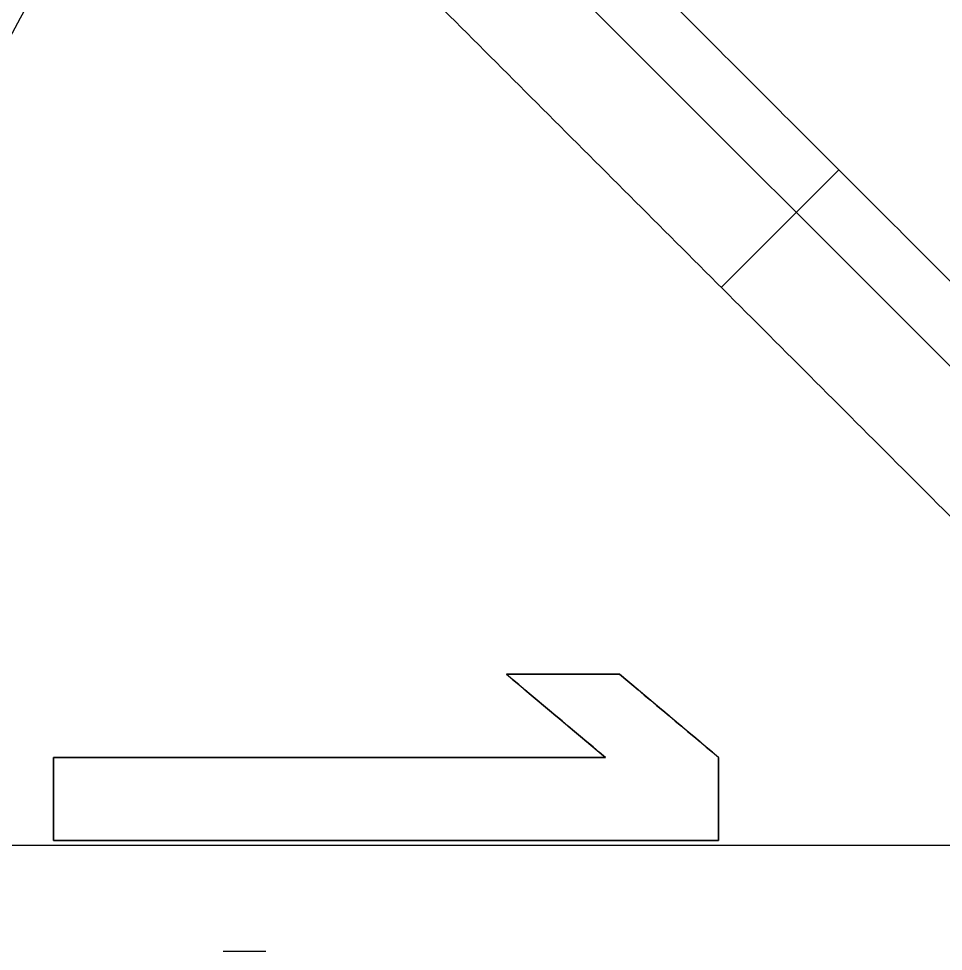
# Model space of a CAD drawing. Header units: centimetres. Extents: x -2.5 to 2.5, y -13.5 to 2.5.
# Drawn here: x -0.9105 to -0.6324, y 0.2167 to 0.4972 of the extents above; entities that cross this region are included whole.
import ezdxf

# ---------------------------------------------------------------- set-up
doc = ezdxf.new("R2010")
doc.units = ezdxf.units.CM
doc.layers.add('Default', color=7, linetype='Continuous', true_color=0x000000)

msp = doc.modelspace()

# ---------------------------------------------------------------- linework, layer by layer
at = {"layer": 'Default'}
for p, q in [((-0.44429, 0.20657, 3.01835), (-0.89509, 0.65736, 3.01835)), ((-0.66384, 0.45171, 3.00025), (-0.69919, 0.41635, 3.05025)), ((-0.76383, 0.3, 2.26097), (-0.73404, 0.275, 2.26097)), ((-0.72979, 0.3, 2.26021), (-0.76383, 0.3, 2.26021)), ((-0.74681, 0.3, 2.2342), (-0.74681, 0.3, 2.28644)), ((-0.7, 0.275, 2.27034), (-0.72979, 0.3, 2.27034)), ((-0.74894, 0.2875, 2.23499), (-0.74894, 0.2875, 2.28722)), ((-0.71489, 0.2875, 2.24444), (-0.71489, 0.2875, 2.29649)), ((-0.9, 0.275, 2.21638), (-0.9, 0.25, 2.21638)), ((-0.73404, 0.275, 2.2406), (-0.9, 0.275, 2.2406)), ((-0.81702, 0.275, 2.21599), (-0.81702, 0.275, 2.26859)), ((-0.7, 0.25, 2.27695), (-0.7, 0.275, 2.27695)), ((-0.9, 0.2625, 2.18986), (-0.9, 0.2625, 2.24298)), ((-0.7, 0.2625, 2.25103), (-0.7, 0.2625, 2.30295)), ((-0.88991, 0.25, 2.24762), (-0.71725, 0.25, 2.24762)), ((-0.8, 0.25, 2.22376), (-0.8, 0.25, 2.27621)), ((-1.93409, 0.2486, 3.25025), (1.93409, 0.2486, 3.25025))]:
    msp.add_line(p, q, dxfattribs=at)
for centre, radius, start, end in [((0, 0, -12.2), 2.49969, 90, 270), ((0, 0, -12), 2.15, 0, 180), ((0, 0, -12.2), 2.15, 0, 180), ((0, 0, -12.1), 2.15, 0, 180), ((0, 0, -11.7), 2.03297, 44.41991, 268.90014), ((0, 0, 2.2036), 2.00326, 58.72286, 180), ((0, 0, -3.2), 2, 90, 270), ((0, 0, 2.75025), 2, 0, 180), ((0, 0, 3.20025), 2, 360, 180), ((0, 0, 2.97525), 2, 0, 180), ((0, 0, 2.70025), 1.95, 0, 180), ((0, 0, 3.25025), 1.95, 0, 180), ((0, 0, 2.73315), 1.86542, 0, 180), ((0, 0, -12.2), 1.85, 0, 180), ((0, 0, -12.1), 1.85, 0, 180), ((0, 0, 2.3), 1.82, 0, 180), ((0, 0, 2.28), 1.8, 0, 180), ((0, 0, 2.19794), 1.8, 90, 180), ((0, 0, 2.04206), 1.8, 90, 180), ((0, 0, 1.4), 1.8, 0, 180), ((0, 0, 1.625), 1.775, 90, 270), ((0, 0, 2.2181), 1.775, 90, 270), ((0, 0, 1.77155), 1.775, 90, 270), ((0, 0, 2.2306), 1.775, 90.46839, 270), ((0, 0, -11.7), 1.70861, 55.00316, 268.5991), ((0, 0, -11.7), 1.70861, 55.00316, 268.5991), ((0, 0, -3.2), 1.7, 90, 270), ((0, 0, -12.2), 1.7, 44.99923, 180), ((0, 0, -11.94995), 1.7, 44.99923, 180), ((0, 0, 1.9431), 1.695, 90, 270), ((0, 0, 2.1931), 1.695, 90, 270), ((0, 0, 1.9681), 1.67, 90, 270), ((0, 0, -2.3), 1.6, 304.77777, 235.22229), ((0, 0, -2.85), 1.6, 90, 270), ((0, 0, 1.4), 1.59274, 0, 180), ((0, 0, 1.3), 1.535, 0, 180), ((0, 0, 0.95), 1.535, 0, 180), ((0, 0, 1.6), 1.575, 110.33291, 69.66709), ((0, 0, 0.5), 1.46984, 90, 270), ((0, 0, -2.35), 1.45, 0, 180), ((0, 0, 0.865), 1.45, 0, 180), ((0, 0, 0.50199), 1.45, 90, 180), ((0, 0, 1.4), 1.525, 112.09718, 67.90282), ((0, 0, -2.445), 1.355, 0, 180), ((0, 0, 1.4), 1.3, 118.44817, 61.55183), ((0, 0, 1.425), 1.275, 118.44817, 61.55183), ((0, 0, 2.03806), 1.275, 118.44817, 269.63966), ((0, 0, 1.73153), 1.275, 118.44817, 61.55183), ((0, 0, 2.14311), 1.18149, 118.72297, 61.27703), ((0, 0, 2.0975), 1.03701, 123.79699, 56.20301)]:
    msp.add_arc(centre, radius, start, end, dxfattribs=at)
at = {"layer": 'Default', "extrusion": (0, 0, -1)}
for centre, radius, start, end in [((0, 0, 11.6), 2.13297, 271.09986, 132.77003), ((0, 0, 11.58972), 2.13244, 271.09986, 90), ((0, 0, -2.1), 2, 301.40847, 90), ((0, 0, 0.55), 2, 343.33986, 90), ((0, 0, -2.70025), 1.9124, 360, 180), ((0, 0, -2.98445), 1.77395, 0, 180), ((0, 0, 12), 1.85, 0, 180), ((0, 0, -2.12), 1.845, 270, 90), ((0, 0, -2.3), 1.83218, 0, 180), ((0, 0, 0.9), 1.7, 336.13724, 203.86272), ((0, 0, -2.23897), 1.8, 0, 180), ((0, 0, -1.72103), 1.8, 0, 180), ((0, 0, -0.4), 1.7, 350.04092, 189.95908), ((0, 0, -2.2431), 1.775, 270, 87.86272), ((0, 0, -1.9181), 1.775, 270, 90), ((0, 0, -1.6), 1.75, 270, 90), ((0, 0, -1.9431), 1.75, 270, 90), ((0, 0, -2.1931), 1.75, 270, 90), ((0, 0, 2.95), 1.7, 270, 90), ((0, 0, 3.075), 1.7, 270, 90), ((0, 0, -0.5), 1.6, 350.04092, 189.95908), ((0, 0, -2.1681), 1.67, 270, 90), ((0, 0, -2.0681), 1.67, 270, 90), ((0, 0, -1.125), 1.535, 0, 180), ((0, 0, 2.3), 1.45, 0, 180), ((0, 0, 2.325), 1.45, 0, 180), ((0, 0, -0.68349), 1.45, 0, 180), ((0, 0, -1.575), 1.55, 112.09718, 67.90282), ((0, 0, -1.425), 1.55, 112.09718, 67.90282), ((0, 0, -1.5), 1.55, 112.09718, 67.90282), ((0, 0, 2.85), 1.355, 0, 180), ((0, 0, 2.6475), 1.355, 0, 180), ((0, 0, -1.4), 1.3, 118.44817, 61.55183), ((0, 0, -2.00843), 1.26818, 116.47047, 63.52954), ((0, 0, -2.12809), 1.21852, 270.36034, 58.73487), ((0, 0, -1.93577), 1.06882, 123.16896, 56.83104), ((0, 0, -1.8), 1.08983, 319.86753, 40.13247)]:
    msp.add_arc(centre, radius, start, end, dxfattribs=at)
at = {"layer": 'Default', "extrusion": (6.96334e-05, 1.13654e-14, -1)}
msp.add_arc((0.00081, 0, 11.70025), 1.7, 360, 124.61813, dxfattribs=at)
at = {"layer": 'Default', "extrusion": (1.18574e-07, 1.91766e-06, -1)}
msp.add_arc((0, 0, -2.28494), 1.75239, 93.53521, 86.46481, dxfattribs=at)
at = {"layer": 'Default', "extrusion": (-4.41645e-08, 4.39232e-08, 1)}
msp.add_arc((0, 0, -2.2), 1.7, 304.77777, 235.22229, dxfattribs=at)
at = {"layer": 'Default', "extrusion": (1.79245e-07, -2.7403e-07, -1)}
msp.add_arc((0, 0, -2.05178), 1.0678, 123.13901, 56.86099, dxfattribs=at)
at = {"layer": 'Default', "extrusion": (-0.642871, -0.765974, -1.26754e-10)}
msp.add_arc((0, -0.39519, 0.26125), 2.78758, 105.37415, 106.2048, dxfattribs=at)
at = {"layer": 'Default', "extrusion": (0.642871, 0.765974, 1.23174e-10)}
msp.add_arc((0, -0.39519, -0.26125), 2.73736, 73.48946, 74.33661, dxfattribs=at)
at = {"layer": 'Default', "extrusion": (0, 1, 0)}
for centre, radius, start, end in [((0, -0.39519, 0.3), 2.78368, 74.074, 74.80136), ((0, -0.39519, 0.275), 2.78626, 71.15474, 74.72509), ((0, -0.39519, 0.25), 2.73841, 70.81268, 75.18952)]:
    msp.add_arc(centre, radius, start, end, dxfattribs=at)
at = {"layer": 'Default', "extrusion": (0, -1, 0)}
for centre, radius, start, end in [((0, -0.39519, -0.3), 2.73339, 105.48524, 106.22705), ((0, -0.39519, -0.275), 2.73601, 105.56248, 109.20479), ((0, -0.39519, -0.25), 2.78862, 104.53791, 108.82875), ((0, -0.39519, -0.21667), 2.74125, 107.76011, 108.04051)]:
    msp.add_arc(centre, radius, start, end, dxfattribs=at)
at = {"layer": 'Default', "extrusion": (0.642871, 0.765974, 2.30191e-10)}
msp.add_arc((0, -0.39519, -0.23937), 2.78955, 74.36386, 75.19165, dxfattribs=at)
at = {"layer": 'Default', "extrusion": (-0.642871, -0.765974, -2.25029e-10)}
msp.add_arc((0, -0.39519, 0.23937), 2.73936, 105.08604, 105.93015, dxfattribs=at)
at = {"layer": 'Default', "extrusion": (-1, 0, 0)}
for centre, radius, start, end in [((0, -0.39519, 0.9), 2.6512, 95.41085, 95.9538), ((0, -0.39519, 0.7), 2.65921, 95.39451, 95.93581)]:
    msp.add_arc(centre, radius, start, end, dxfattribs=at)
at = {"layer": 'Default', "extrusion": (1, 0, 0)}
for centre, radius, start, end in [((0, -0.39519, -0.9), 2.59835, 83.92463, 84.47874), ((0, -0.39519, -0.7), 2.71088, 84.17773, 84.70861)]:
    msp.add_arc(centre, radius, start, end, dxfattribs=at)
at = {"layer": 'Default'}
for points, degree in [([(-0.80532, 0.70427, 1.81997), (-0.8278, 0.67856, 1.81997), (-0.87032, 0.62497, 1.81976), (-0.92611, 0.53885, 1.81984), (-0.97341, 0.44778, 1.81982), (-1.01178, 0.35261, 1.81983), (-1.04088, 0.2542, 1.81983), (-1.06042, 0.15346, 1.81983), (-1.07024, 0.05131, 1.81983), (-1.07024, -0.05131, 1.81983), (-1.06042, -0.15346, 1.81983), (-1.04088, -0.2542, 1.81983), (-1.01178, -0.3526, 1.81983), (-0.97341, -0.44778, 1.81982), (-0.92611, -0.53885, 1.81984), (-0.87032, -0.62497, 1.81976), (-0.8278, -0.67855, 1.81997), (-0.80532, -0.70427, 1.81997)], 3), ([(-0.49047, 0.27834, 3.00025), (-0.68184, 0.46971, 3.00025), (-0.87321, 0.66108, 3.00025)], 2), ([(-0.49091, 0.20807, 3.05025), (-0.7145, 0.43166, 3.05025), (-0.93809, 0.65524, 3.05025)], 2), ([(-0.76383, 0.3, 2.28164), (-0.76383, 0.3, 2.25547), (-0.76383, 0.3, 2.2293)], 2), ([(-0.72979, 0.3, 2.29112), (-0.72979, 0.3, 2.26505), (-0.72979, 0.3, 2.23897)], 2), ([(-0.9, 0.275, 2.24171), (-0.9, 0.275, 2.21514), (-0.9, 0.275, 2.18856)], 2), ([(-0.73404, 0.275, 2.29264), (-0.73404, 0.275, 2.26658), (-0.73404, 0.275, 2.24052)], 2), ([(-0.7, 0.275, 2.30171), (-0.7, 0.275, 2.27573), (-0.7, 0.275, 2.24976)], 2), ([(-0.9, 0.25, 2.2442), (-0.9, 0.25, 2.21765), (-0.9, 0.25, 2.1911)], 2), ([(-0.7, 0.25, 2.25224), (-0.7, 0.25, 2.27819), (-0.7, 0.25, 2.30414)], 2)]:
    msp.add_open_spline(points, degree=degree, dxfattribs=at)

doc.saveas('drawing.dxf')
